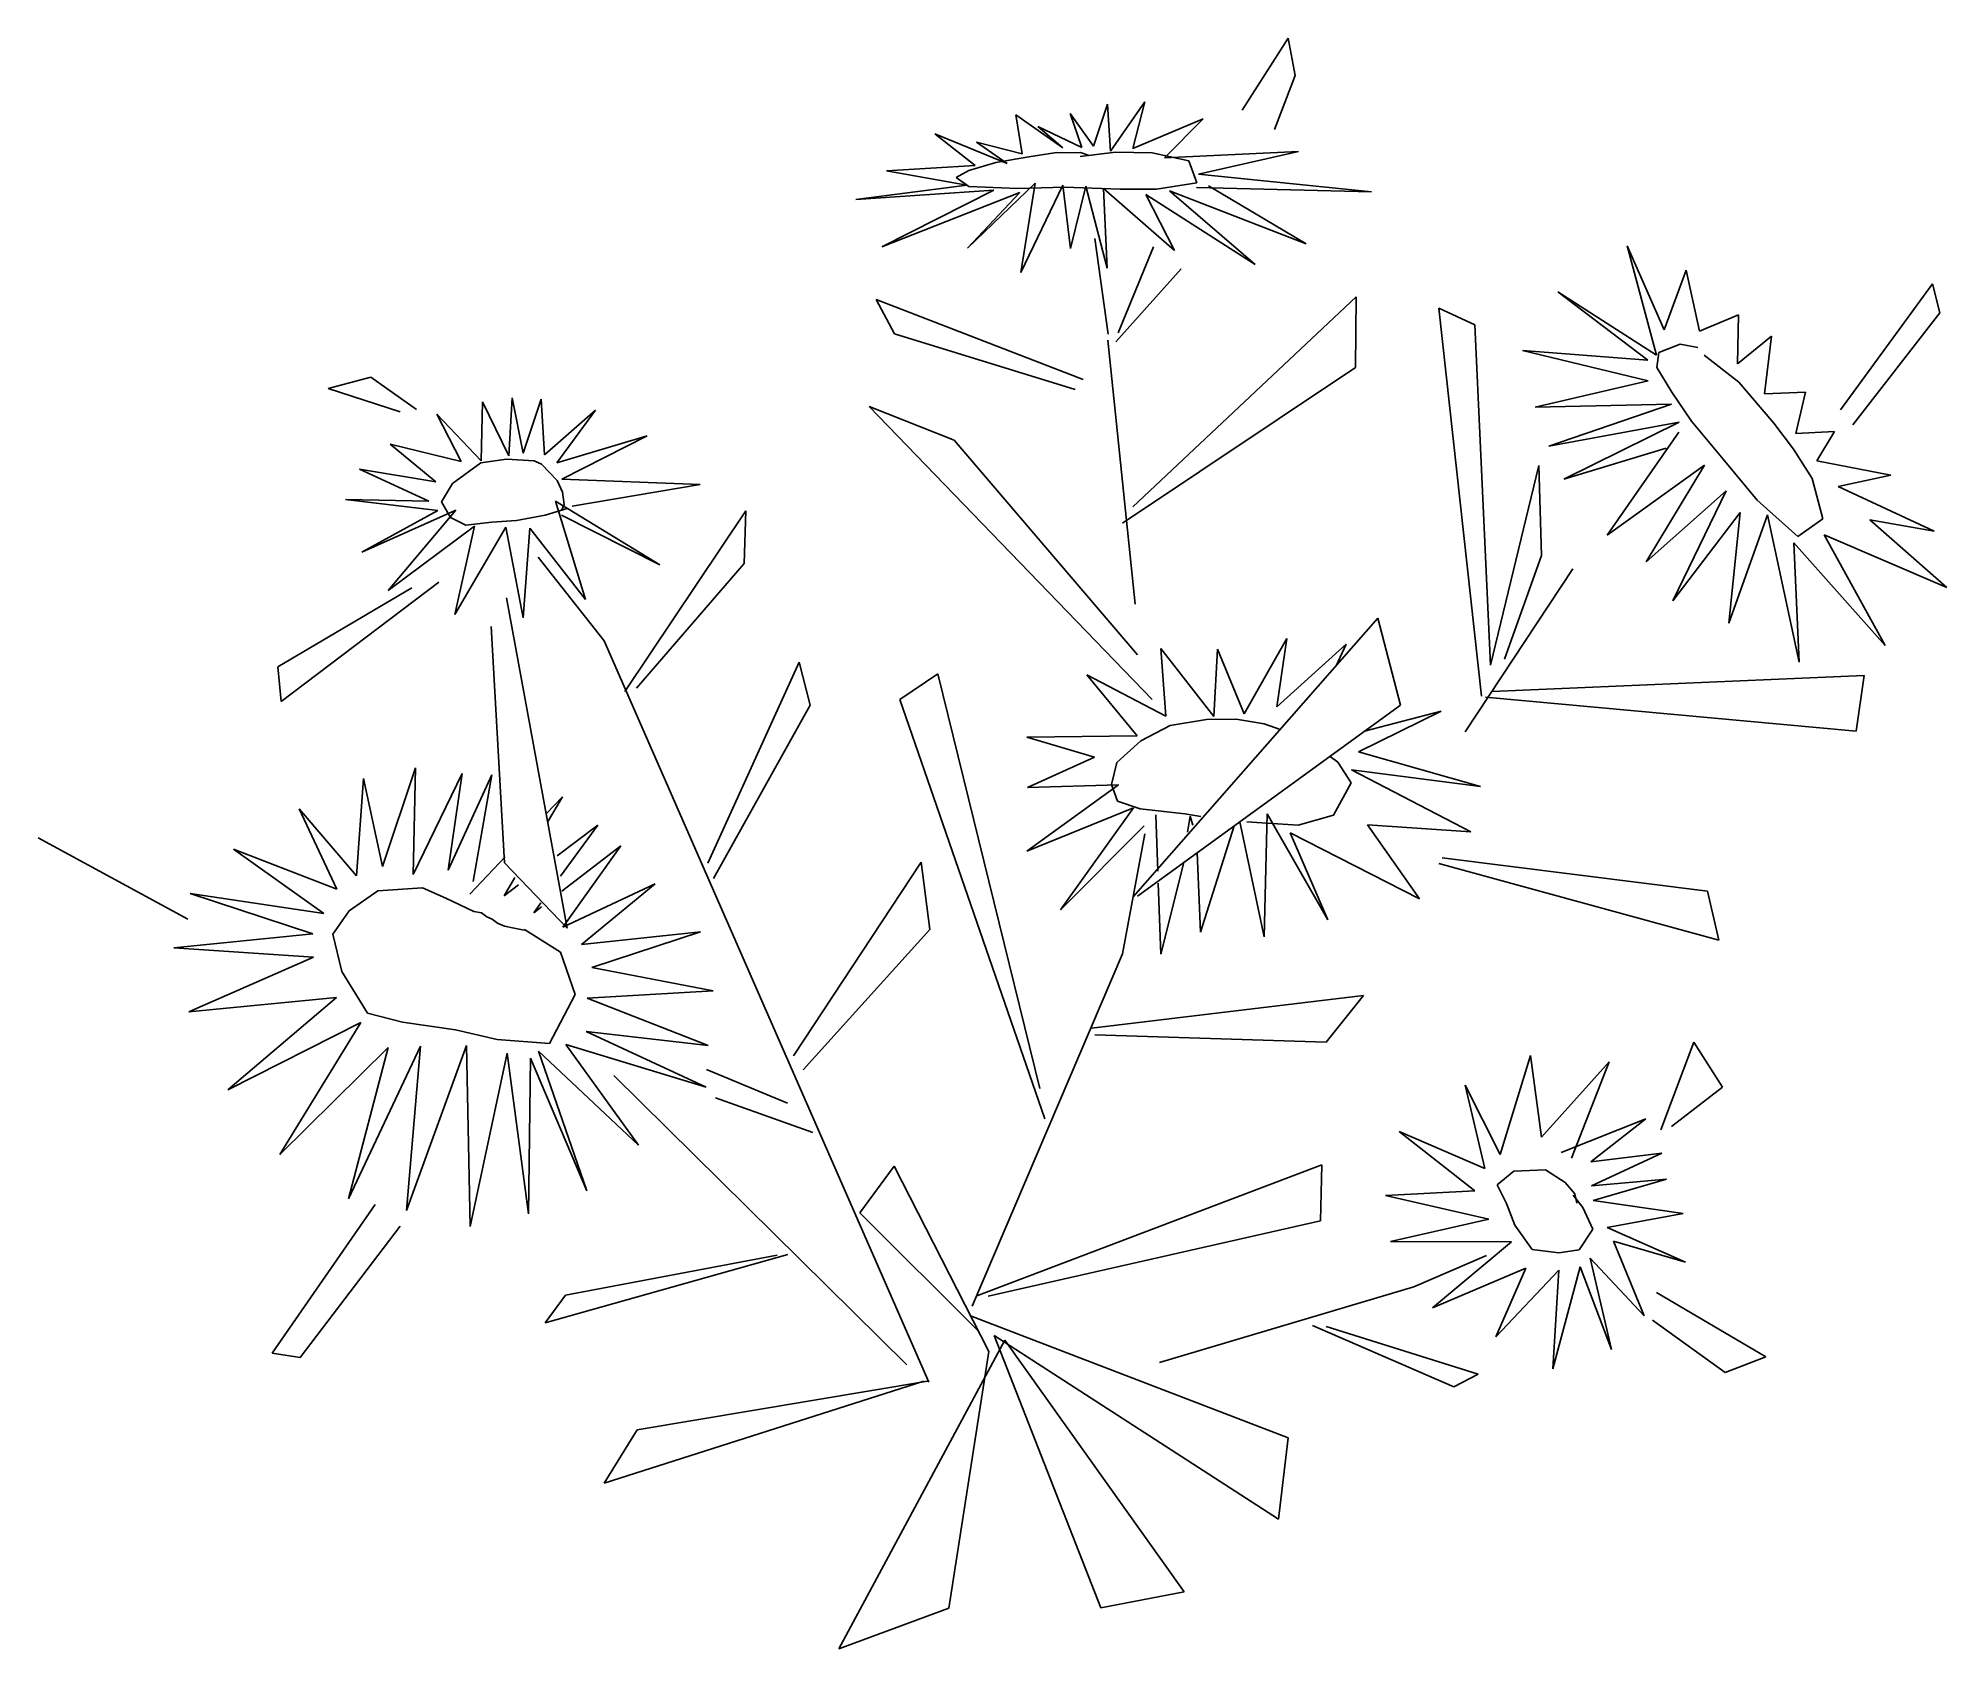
# Model space of a CAD drawing. Extents: x 88.181 to 88.917, y 91.233 to 91.855.
import ezdxf

# ---------------------------------------------------------------- set-up
doc = ezdxf.new("R2010")
doc.units = 0
doc.header["$LTSCALE"] = 0.02
doc.header["$MEASUREMENT"] = 0
doc.layers.get('0').update_dxf_attribs({"linetype": 'CONTINUOUS'})

msp = doc.modelspace()

# ---------------------------------------------------------------- linework, layer by layer
for p, q in [((88.64537, 91.82739), (88.66311, 91.8552)), ((88.66311, 91.8552), (88.66587, 91.84076)), ((88.66587, 91.84076), (88.65788, 91.81999)), ((88.59754, 91.74144), (88.6112, 91.77466)), ((88.62182, 91.76617), (88.59666, 91.738)), ((88.87641, 91.71164), (88.91189, 91.7604)), ((88.91189, 91.7604), (88.9148, 91.7492)), ((88.58402, 91.72338), (88.50405, 91.75426)), ((88.60321, 91.67426), (88.68943, 91.75534)), ((88.73785, 91.60112), (88.72127, 91.75101)), ((88.9148, 91.7492), (88.88121, 91.70586)), ((88.51117, 91.74107), (88.58096, 91.71958)), ((88.73523, 91.7445), (88.74134, 91.61304)), ((88.59347, 91.73855), (88.60408, 91.6367)), ((88.68914, 91.72807), (88.59914, 91.66794)), ((88.30892, 91.72428), (88.29249, 91.71995)), ((88.29249, 91.71995), (88.32026, 91.71092)), ((88.32666, 91.71182), (88.30892, 91.72428)), ((88.50136, 91.71304), (88.6106, 91.59988)), ((88.53424, 91.69999), (88.50136, 91.71304)), ((88.60501, 91.61713), (88.53424, 91.69999)), ((88.74134, 91.61304), (88.75995, 91.69015)), ((88.40706, 91.60293), (88.45374, 91.67263)), ((88.45374, 91.67263), (88.45316, 91.65241)), ((88.76097, 91.65548), (88.74672, 91.61539)), ((88.45316, 91.65241), (88.41157, 91.60419)), ((88.77303, 91.65024), (88.73145, 91.5874)), ((88.32477, 91.64302), (88.27301, 91.6125)), ((88.27431, 91.59913), (88.33524, 91.64518)), ((88.69776, 91.63126), (88.60337, 91.5236)), ((88.70653, 91.59761), (88.69776, 91.63126)), ((88.39907, 91.62243), (88.5244, 91.3362)), ((88.27301, 91.6125), (88.27431, 91.59913)), ((88.43905, 91.53665), (88.47438, 91.6143)), ((88.47438, 91.6143), (88.4786, 91.59769)), ((88.56729, 91.44961), (88.52789, 91.60979)), ((88.88557, 91.60907), (88.74192, 91.60293)), ((88.4786, 91.59769), (88.44123, 91.53069)), ((88.5132, 91.59986), (88.56918, 91.43787)), ((88.60501, 91.52396), (88.70653, 91.59761)), ((88.7393, 91.60076), (88.88252, 91.58758)), ((88.18053, 91.5464), (88.23826, 91.51498)), ((88.4722, 91.46225), (88.52149, 91.53701)), ((88.82945, 91.50686), (88.72127, 91.53647)), ((88.72258, 91.53864), (88.82509, 91.52582)), ((88.52484, 91.51101), (88.47584, 91.45683)), ((88.59914, 91.50162), (88.54112, 91.36564)), ((88.58721, 91.47291), (88.69219, 91.48555)), ((88.6778, 91.46749), (88.58852, 91.47038)), ((88.80706, 91.43372), (88.81985, 91.46749)), ((88.81985, 91.46749), (88.8309, 91.45015)), ((88.40285, 91.45467), (88.51597, 91.34289)), ((88.46988, 91.44401), (88.43862, 91.45702)), ((88.8309, 91.45015), (88.81113, 91.43498)), ((88.47962, 91.43264), (88.4421, 91.446)), ((88.51102, 91.41964), (88.49779, 91.40158)), ((88.54752, 91.34812), (88.51102, 91.41964)), ((88.54301, 91.36961), (88.6762, 91.42018)), ((88.27082, 91.3474), (88.31067, 91.40483)), ((88.32026, 91.39652), (88.28173, 91.34578)), ((88.49779, 91.40158), (88.54403, 91.35553)), ((88.67562, 91.39851), (88.54737, 91.36943)), ((88.37624, 91.35914), (88.47002, 91.3855)), ((88.46581, 91.38532), (88.38409, 91.36979)), ((88.71168, 91.37304), (88.61353, 91.34379)), ((88.38409, 91.36979), (88.37624, 91.35914)), ((88.80531, 91.37088), (88.84762, 91.34596)), ((88.54054, 91.36185), (88.66311, 91.31472)), ((88.83192, 91.34), (88.80386, 91.36022)), ((88.55377, 91.35246), (88.48965, 91.23327)), ((88.5497, 91.35426), (88.59085, 91.24916)), ((88.65948, 91.28329), (88.5497, 91.35426)), ((88.62298, 91.2553), (88.55377, 91.35246)), ((88.28173, 91.34578), (88.27082, 91.3474)), ((88.53211, 91.24898), (88.54752, 91.34812)), ((88.84762, 91.34596), (88.83192, 91.34)), ((88.39907, 91.2972), (88.52251, 91.33657)), ((88.52396, 91.33657), (88.41186, 91.31778)), ((88.41186, 91.31778), (88.39907, 91.2972)), ((88.59085, 91.24916), (88.62298, 91.2553)), ((88.48965, 91.23327), (88.53211, 91.24898))]:
    msp.add_line(p, q)
at = {"color": 6, "linetype": 'Continuous'}
for p, q in [((88.59343, 91.82977), (88.58795, 91.81348)), ((88.59461, 91.81162), (88.59343, 91.82977)), ((88.60783, 91.83057), (88.59461, 91.81162)), ((88.60321, 91.81255), (88.60783, 91.83057)), ((88.55807, 91.82563), (88.56044, 91.81055)), ((88.57613, 91.81282), (88.55807, 91.82563)), ((88.57903, 91.82617), (88.58344, 91.81295)), ((88.58795, 91.81348), (88.57903, 91.82617)), ((88.6304, 91.82403), (88.60321, 91.81255)), ((88.61535, 91.80895), (88.6304, 91.82403)), ((88.52669, 91.81829), (88.54227, 91.80601)), ((88.55463, 91.80681), (88.52669, 91.81829)), ((88.54281, 91.81509), (88.55463, 91.80681)), ((88.56044, 91.81055), (88.54281, 91.81509)), ((88.56645, 91.82109), (88.57613, 91.81282)), ((88.58344, 91.81295), (88.56645, 91.82109)), ((88.66716, 91.81148), (88.61535, 91.80895)), ((88.62857, 91.80267), (88.66716, 91.81148)), ((88.54227, 91.80601), (88.50809, 91.80401)), ((88.50809, 91.80401), (88.53905, 91.7984)), ((88.69532, 91.79587), (88.62857, 91.80267)), ((88.53905, 91.7984), (88.49617, 91.79293)), ((88.49617, 91.79293), (88.54947, 91.79653)), ((88.54947, 91.79653), (88.50627, 91.77464)), ((88.50627, 91.77464), (88.55958, 91.7956)), ((88.53937, 91.77411), (88.56549, 91.7992)), ((88.55958, 91.7956), (88.53937, 91.77411)), ((88.56549, 91.7992), (88.5599, 91.76476)), ((88.5599, 91.76476), (88.57613, 91.7984)), ((88.57613, 91.7984), (88.57914, 91.77397)), ((88.57914, 91.77397), (88.58505, 91.798)), ((88.58505, 91.798), (88.59332, 91.76637)), ((88.59182, 91.7972), (88.61933, 91.77317)), ((88.59332, 91.76637), (88.59182, 91.7972)), ((88.60815, 91.7948), (88.65039, 91.76783)), ((88.61933, 91.77317), (88.60815, 91.7948)), ((88.6174, 91.79626), (88.67006, 91.77584)), ((88.65039, 91.76783), (88.6174, 91.79626)), ((88.62771, 91.7976), (88.69532, 91.79587)), ((88.67006, 91.77584), (88.63234, 91.79813)), ((88.79408, 91.77504), (88.80537, 91.73286)), ((88.80827, 91.74261), (88.79408, 91.77504)), ((88.81687, 91.76556), (88.80827, 91.74261)), ((88.82192, 91.74207), (88.81687, 91.76556)), ((88.76732, 91.75729), (88.80204, 91.73086)), ((88.80537, 91.73286), (88.76732, 91.75729)), ((88.83697, 91.74835), (88.82192, 91.74207)), ((88.83665, 91.72939), (88.83697, 91.74835)), ((88.75357, 91.7346), (88.80215, 91.72285)), ((88.80204, 91.73086), (88.75357, 91.7346)), ((88.84976, 91.7402), (88.83665, 91.72939)), ((88.84707, 91.71791), (88.84976, 91.7402)), ((88.80215, 91.72285), (88.75851, 91.7127)), ((88.35215, 91.71484), (88.35161, 91.69202)), ((88.36225, 91.69388), (88.35215, 91.71484)), ((88.36354, 91.71631), (88.36225, 91.69388)), ((88.36773, 91.69495), (88.36354, 91.71631)), ((88.37472, 91.71578), (88.36773, 91.69495)), ((88.37601, 91.69428), (88.37472, 91.71578)), ((88.75851, 91.7127), (88.81117, 91.71391)), ((88.81117, 91.71391), (88.76378, 91.69762)), ((88.86287, 91.71845), (88.84707, 91.71791)), ((88.85911, 91.70256), (88.86287, 91.71845)), ((88.33442, 91.71004), (88.34387, 91.69175)), ((88.35161, 91.69202), (88.33442, 91.71004)), ((88.39578, 91.7115), (88.37601, 91.69428)), ((88.38074, 91.69121), (88.39578, 91.7115)), ((88.76378, 91.69762), (88.81408, 91.70697)), ((88.81408, 91.70697), (88.76958, 91.68494)), ((88.31647, 91.69842), (88.33409, 91.68387)), ((88.34387, 91.69175), (88.31647, 91.69842)), ((88.41567, 91.70163), (88.38074, 91.69121)), ((88.38278, 91.68494), (88.41567, 91.70163)), ((88.76958, 91.68494), (88.80913, 91.69695)), ((88.81397, 91.70309), (88.78635, 91.66332)), ((88.87405, 91.70336), (88.85911, 91.70256)), ((88.78635, 91.66332), (88.82386, 91.69028)), ((88.82386, 91.69028), (88.80139, 91.65304)), ((88.89586, 91.68641), (88.86728, 91.69202)), ((88.30465, 91.68881), (88.33141, 91.6764)), ((88.33409, 91.68387), (88.30465, 91.68881)), ((88.43609, 91.68281), (88.38278, 91.68494)), ((88.38676, 91.67453), (88.43609, 91.68281)), ((88.87555, 91.68214), (88.89586, 91.68641)), ((88.91252, 91.66478), (88.87555, 91.68214)), ((88.29916, 91.67707), (88.33485, 91.67279)), ((88.33141, 91.6764), (88.29916, 91.67707)), ((88.38031, 91.6764), (88.42061, 91.65184)), ((88.39181, 91.63849), (88.38031, 91.6764)), ((88.80139, 91.65304), (88.83224, 91.6804)), ((88.30551, 91.65678), (88.34183, 91.67293)), ((88.33485, 91.67279), (88.30551, 91.65678)), ((88.34183, 91.67293), (88.31561, 91.64196)), ((88.42061, 91.65184), (88.38256, 91.67106)), ((88.81171, 91.63796), (88.83772, 91.67199)), ((88.83772, 91.67199), (88.83331, 91.62928)), ((88.83331, 91.62928), (88.84825, 91.67119)), ((88.84825, 91.67119), (88.8604, 91.6142)), ((88.8878, 91.66919), (88.91252, 91.66478)), ((88.91747, 91.64303), (88.8878, 91.66919)), ((88.31561, 91.64196), (88.34903, 91.66679)), ((88.34903, 91.66679), (88.3414, 91.63262)), ((88.3414, 91.63262), (88.36107, 91.66639)), ((88.36107, 91.66639), (88.36773, 91.63141)), ((88.36773, 91.63141), (88.37031, 91.66599)), ((88.37031, 91.66599), (88.39181, 91.63849)), ((88.85835, 91.66038), (88.89372, 91.62074)), ((88.8604, 91.6142), (88.85835, 91.66038)), ((88.87007, 91.66345), (88.91747, 91.64303)), ((88.89372, 91.62074), (88.87007, 91.66345)), ((88.39907, 91.62243), (88.37362, 91.65475)), ((88.66264, 91.62341), (88.6462, 91.59431)), ((88.65878, 91.59698), (88.66264, 91.62341)), ((88.61396, 91.61953), (88.61589, 91.59337)), ((88.63449, 91.59324), (88.61396, 91.61953)), ((88.63588, 91.61927), (88.63449, 91.59324)), ((88.6462, 91.59431), (88.63588, 91.61927)), ((88.68554, 91.62127), (88.65878, 91.59698)), ((88.68164, 91.61288), (88.68554, 91.62127)), ((88.58548, 91.60939), (88.60482, 91.58576)), ((88.61589, 91.59337), (88.58548, 91.60939)), ((88.69027, 91.57962), (88.72219, 91.59537)), ((88.69268, 91.58756), (88.72219, 91.59537)), ((88.60482, 91.58576), (88.56226, 91.58536)), ((88.56226, 91.58536), (88.58838, 91.57762)), ((88.73745, 91.56628), (88.69027, 91.57962)), ((88.31343, 91.53539), (88.32622, 91.57349)), ((88.32622, 91.57349), (88.32535, 91.53232)), ((88.58838, 91.57762), (88.56248, 91.56588)), ((88.68758, 91.57268), (88.73745, 91.56628)), ((88.73368, 91.54879), (88.68758, 91.57268)), ((88.30339, 91.53178), (88.30616, 91.56934)), ((88.30616, 91.56934), (88.31343, 91.53539)), ((88.32535, 91.53232), (88.34425, 91.57132)), ((88.34425, 91.57132), (88.33887, 91.53394)), ((88.33887, 91.53394), (88.35574, 91.57078)), ((88.35574, 91.57078), (88.34847, 91.52961)), ((88.59762, 91.56694), (88.56226, 91.54131)), ((88.56248, 91.56588), (88.59762, 91.56694)), ((88.28129, 91.5576), (88.30339, 91.53178)), ((88.29583, 91.52654), (88.28129, 91.5576)), ((88.37674, 91.5558), (88.38293, 91.5623)), ((88.37716, 91.5525), (88.38293, 91.5623)), ((88.56226, 91.54131), (88.60343, 91.558)), ((88.60343, 91.558), (88.57527, 91.51862)), ((88.3809, 91.53946), (88.3966, 91.55128)), ((88.38223, 91.53166), (88.3966, 91.55128)), ((88.57527, 91.51862), (88.60751, 91.55106)), ((88.64235, 91.55105), (88.62933, 91.50995)), ((88.6445, 91.55261), (88.65394, 91.50821)), ((88.65394, 91.50821), (88.65501, 91.55573)), ((88.65501, 91.55573), (88.67844, 91.51475)), ((88.69381, 91.55146), (88.73368, 91.54879)), ((88.71391, 91.52289), (88.69381, 91.55146)), ((88.25599, 91.54207), (88.29583, 91.52654)), ((88.29089, 91.51715), (88.25599, 91.54207)), ((88.38278, 91.52589), (88.40546, 91.54333)), ((88.40546, 91.54333), (88.38307, 91.51191)), ((88.59914, 91.50162), (88.60786, 91.54803)), ((88.66393, 91.54839), (88.71391, 91.52289)), ((88.67844, 91.51475), (88.66393, 91.54839)), ((88.62291, 91.53695), (88.61396, 91.50154)), ((88.628, 91.54064), (88.62933, 91.50995)), ((88.36457, 91.53111), (88.36039, 91.52401)), ((88.36605, 91.52827), (88.36039, 91.52401)), ((88.38307, 91.51191), (88.4187, 91.52871)), ((88.4187, 91.52871), (88.39034, 91.50523)), ((88.61297, 91.52887), (88.61396, 91.50154)), ((88.23927, 91.52492), (88.29089, 91.51715)), ((88.28653, 91.50939), (88.23927, 91.52492)), ((88.37482, 91.51978), (88.37188, 91.51751)), ((88.23288, 91.50397), (88.28653, 91.50939)), ((88.39034, 91.50523), (88.43629, 91.51011)), ((88.43629, 91.51011), (88.39427, 91.49638)), ((88.28682, 91.50036), (88.23288, 91.50397)), ((88.23869, 91.47923), (88.28682, 91.50036)), ((88.39427, 91.49638), (88.44109, 91.48735)), ((88.29569, 91.48483), (88.23869, 91.47923)), ((88.25381, 91.44907), (88.29569, 91.48483)), ((88.44109, 91.48735), (88.39252, 91.48446)), ((88.39252, 91.48446), (88.4392, 91.46622)), ((88.30514, 91.47507), (88.25381, 91.44907)), ((88.39209, 91.47164), (88.43847, 91.45015)), ((88.4392, 91.46622), (88.39209, 91.47164)), ((88.32811, 91.46604), (88.30034, 91.40699)), ((88.30034, 91.40699), (88.31561, 91.4655)), ((88.34585, 91.46622), (88.32273, 91.40248)), ((88.32273, 91.40248), (88.32811, 91.46604)), ((88.34731, 91.39634), (88.34585, 91.46622)), ((88.36156, 91.46334), (88.34731, 91.39634)), ((88.36984, 91.40121), (88.36156, 91.46334)), ((88.37057, 91.46135), (88.36984, 91.40121)), ((88.39238, 91.41006), (88.37057, 91.46135)), ((88.37377, 91.46406), (88.39238, 91.41006)), ((88.4123, 91.42776), (88.37377, 91.46406)), ((88.38424, 91.46659), (88.4123, 91.42776)), ((88.43847, 91.45015), (88.38424, 91.46659)), ((88.74497, 91.42415), (88.75675, 91.46243)), ((88.75675, 91.46243), (88.76097, 91.43083)), ((88.76097, 91.43083), (88.78714, 91.4599)), ((88.78714, 91.4599), (88.7726, 91.4227)), ((88.73145, 91.45088), (88.74497, 91.42415)), ((88.73915, 91.41873), (88.73145, 91.45088)), ((88.70601, 91.433), (88.73915, 91.41873)), ((88.73523, 91.41006), (88.70601, 91.433)), ((88.76853, 91.42487), (88.80124, 91.43787)), ((88.80124, 91.43787), (88.78001, 91.42126)), ((88.78001, 91.42126), (88.80749, 91.42469)), ((88.80749, 91.42469), (88.7803, 91.41205)), ((88.70077, 91.40826), (88.73523, 91.41006)), ((88.7803, 91.41205), (88.80924, 91.41458)), ((88.80924, 91.41458), (88.78088, 91.40645)), ((88.74061, 91.39923), (88.70077, 91.40826)), ((88.78088, 91.40645), (88.81564, 91.4014)), ((88.70266, 91.39056), (88.74061, 91.39923)), ((88.81564, 91.4014), (88.78626, 91.39598)), ((88.78626, 91.39598), (88.81651, 91.38262)), ((88.74933, 91.39038), (88.70266, 91.39056)), ((88.71894, 91.36492), (88.74933, 91.39038)), ((88.78874, 91.39074), (88.80066, 91.36185)), ((88.81651, 91.38262), (88.78874, 91.39074)), ((88.75486, 91.38027), (88.71894, 91.36492)), ((88.77594, 91.38081), (88.76533, 91.34144)), ((88.78801, 91.34885), (88.77594, 91.38081)), ((88.77972, 91.38406), (88.78801, 91.34885)), ((88.80066, 91.36185), (88.77972, 91.38406)), ((88.76765, 91.37954), (88.74337, 91.35372)), ((88.76533, 91.34144), (88.76765, 91.37954))]:
    msp.add_line(p, q, dxfattribs=at)
at = {"color": 2, "linetype": 'Continuous'}
for p, q in [((88.56302, 91.80935), (88.55033, 91.80721)), ((88.5729, 91.81095), (88.56302, 91.80935)), ((88.58301, 91.81108), (88.5729, 91.81095)), ((88.59655, 91.81122), (88.5829, 91.80948)), ((88.58634, 91.80988), (88.58301, 91.81108)), ((88.61063, 91.81095), (88.59655, 91.81122)), ((88.62481, 91.80788), (88.61063, 91.81095)), ((88.62793, 91.79933), (88.62481, 91.80788)), ((88.53991, 91.80414), (88.53496, 91.80134)), ((88.53496, 91.80134), (88.53991, 91.79787)), ((88.55033, 91.80721), (88.53991, 91.80414)), ((88.53991, 91.79787), (88.55882, 91.7972)), ((88.55882, 91.7972), (88.57677, 91.79773)), ((88.57677, 91.79773), (88.59827, 91.79693)), ((88.59827, 91.79693), (88.61235, 91.79693)), ((88.61235, 91.79693), (88.62793, 91.79933)), ((88.80623, 91.7338), (88.80548, 91.72806)), ((88.8145, 91.737), (88.80623, 91.7338)), ((88.82138, 91.7358), (88.8145, 91.737)), ((88.80548, 91.72806), (88.81128, 91.71845)), ((88.83718, 91.72232), (88.82375, 91.73286)), ((88.81128, 91.71845), (88.81891, 91.70737)), ((88.81891, 91.70737), (88.83116, 91.69268)), ((88.85825, 91.69655), (88.85073, 91.70657)), ((88.3514, 91.69121), (88.34054, 91.68321)), ((88.36139, 91.69268), (88.3514, 91.69121)), ((88.37203, 91.69202), (88.36139, 91.69268)), ((88.38095, 91.68441), (88.37493, 91.69068)), ((88.83116, 91.69268), (88.84428, 91.6768)), ((88.86545, 91.68521), (88.85825, 91.69655)), ((88.34054, 91.68321), (88.33624, 91.67613)), ((88.86953, 91.66959), (88.86545, 91.68521)), ((88.33624, 91.67613), (88.33979, 91.67012)), ((88.38256, 91.67279), (88.38364, 91.6752)), ((88.38364, 91.6752), (88.383, 91.67987)), ((88.84428, 91.6768), (88.85997, 91.66278)), ((88.33979, 91.67012), (88.3457, 91.66719)), ((88.3457, 91.66719), (88.3557, 91.66826)), ((88.3557, 91.66826), (88.36526, 91.66892)), ((88.36526, 91.66892), (88.37622, 91.67106)), ((88.37622, 91.67106), (88.38482, 91.67359)), ((88.85997, 91.66278), (88.86953, 91.66959)), ((88.61761, 91.58977), (88.60622, 91.5839)), ((88.63169, 91.59217), (88.61761, 91.58977)), ((88.64308, 91.5923), (88.63169, 91.59217)), ((88.65394, 91.59044), (88.64308, 91.5923)), ((88.66002, 91.58821), (88.65394, 91.59044)), ((88.60622, 91.5839), (88.59698, 91.57549)), ((88.59698, 91.57549), (88.59493, 91.56708)), ((88.68747, 91.56761), (88.68231, 91.57562)), ((88.59493, 91.56708), (88.5973, 91.56053)), ((88.6807, 91.5552), (88.68747, 91.56761)), ((88.5973, 91.56053), (88.606, 91.5576)), ((88.606, 91.5576), (88.6232, 91.55573)), ((88.64717, 91.55266), (88.65104, 91.55239)), ((88.65104, 91.55239), (88.66705, 91.55133)), ((88.66705, 91.55133), (88.6807, 91.5552)), ((88.31174, 91.52601), (88.30056, 91.51827)), ((88.32894, 91.52708), (88.31174, 91.52601)), ((88.33796, 91.52308), (88.32894, 91.52708)), ((88.3487, 91.518), (88.33796, 91.52308)), ((88.30056, 91.51827), (88.29433, 91.50919)), ((88.3487, 91.518), (88.35164, 91.51741)), ((88.35164, 91.51741), (88.35372, 91.51594)), ((88.35372, 91.51594), (88.3558, 91.51499)), ((88.3558, 91.51499), (88.35785, 91.51348)), ((88.35785, 91.51348), (88.36063, 91.51237)), ((88.29433, 91.50919), (88.29777, 91.49478)), ((88.36063, 91.51237), (88.36437, 91.51153)), ((88.36437, 91.51153), (88.36823, 91.51078)), ((88.36823, 91.51078), (88.36827, 91.51106)), ((88.38224, 91.50225), (88.36827, 91.51106)), ((88.38783, 91.48597), (88.38224, 91.50225)), ((88.29777, 91.49478), (88.30766, 91.47876)), ((88.37794, 91.46701), (88.38783, 91.48597)), ((88.30766, 91.47876), (88.3212, 91.47529)), ((88.3212, 91.47529), (88.34162, 91.47235)), ((88.34162, 91.47235), (88.35774, 91.46861)), ((88.35774, 91.46861), (88.37794, 91.46701)), ((88.75035, 91.41765), (88.74381, 91.41241)), ((88.76256, 91.41819), (88.75035, 91.41765)), ((88.77012, 91.41331), (88.76256, 91.41819)), ((88.74381, 91.41241), (88.74744, 91.40519)), ((88.7739, 91.40898), (88.77012, 91.41331)), ((88.74744, 91.40519), (88.75064, 91.39688)), ((88.77696, 91.40374), (88.77318, 91.40844)), ((88.77463, 91.40537), (88.7739, 91.40898)), ((88.78074, 91.39526), (88.77696, 91.40374)), ((88.75064, 91.39688), (88.75733, 91.38749)), ((88.77551, 91.38731), (88.78074, 91.39526)), ((88.75733, 91.38749), (88.76765, 91.38623)), ((88.76765, 91.38623), (88.77551, 91.38731))]:
    msp.add_line(p, q, dxfattribs=at)
at = {"color": 86, "linetype": 'Continuous'}
for p, q in [((88.59361, 91.74089), (88.58852, 91.77791)), ((88.50405, 91.75426), (88.51117, 91.74107)), ((88.68943, 91.75534), (88.68914, 91.72807)), ((88.72127, 91.75101), (88.73523, 91.7445)), ((88.75995, 91.69015), (88.76097, 91.65548)), ((88.38482, 91.51155), (88.36141, 91.63904)), ((88.35545, 91.62803), (88.36054, 91.53683)), ((88.52789, 91.60979), (88.5132, 91.59986)), ((88.88252, 91.58758), (88.88557, 91.60907)), ((88.36054, 91.53683), (88.38482, 91.51155)), ((88.52149, 91.53701), (88.52484, 91.51101)), ((88.82509, 91.52582), (88.82945, 91.50686)), ((88.69219, 91.48555), (88.6778, 91.46749)), ((88.6762, 91.42018), (88.67562, 91.39851)), ((88.71168, 91.37304), (88.73974, 91.38514)), ((88.67256, 91.35806), (88.72709, 91.3344)), ((88.73654, 91.33927), (88.6778, 91.35769)), ((88.72709, 91.3344), (88.73654, 91.33927)), ((88.66311, 91.31472), (88.65948, 91.28329))]:
    msp.add_line(p, q, dxfattribs=at)
at = {"color": 50, "linetype": 'Continuous'}
for p, q in [((88.85073, 91.70657), (88.83718, 91.72232)), ((88.37493, 91.69068), (88.37203, 91.69202)), ((88.383, 91.67987), (88.38095, 91.68441)), ((88.67935, 91.57789), (88.68231, 91.57562)), ((88.62939, 91.55469), (88.6232, 91.55573))]:
    msp.add_line(p, q, dxfattribs=at)
at = {"color": 221, "linetype": 'Continuous'}
for p, q in [((88.86728, 91.69202), (88.87405, 91.70336)), ((88.83224, 91.6804), (88.81171, 91.63796)), ((88.6128, 91.53361), (88.61202, 91.55533)), ((88.62426, 91.54862), (88.62534, 91.55477)), ((88.62534, 91.55477), (88.6263, 91.55137)), ((88.36084, 91.5391), (88.34716, 91.52473)), ((88.37465, 91.5213), (88.37188, 91.51751)), ((88.27388, 91.42415), (88.30514, 91.47507)), ((88.31561, 91.4655), (88.27388, 91.42415)), ((88.74337, 91.35372), (88.75486, 91.38027))]:
    msp.add_line(p, q, dxfattribs=at)

doc.saveas('drawing.dxf')
